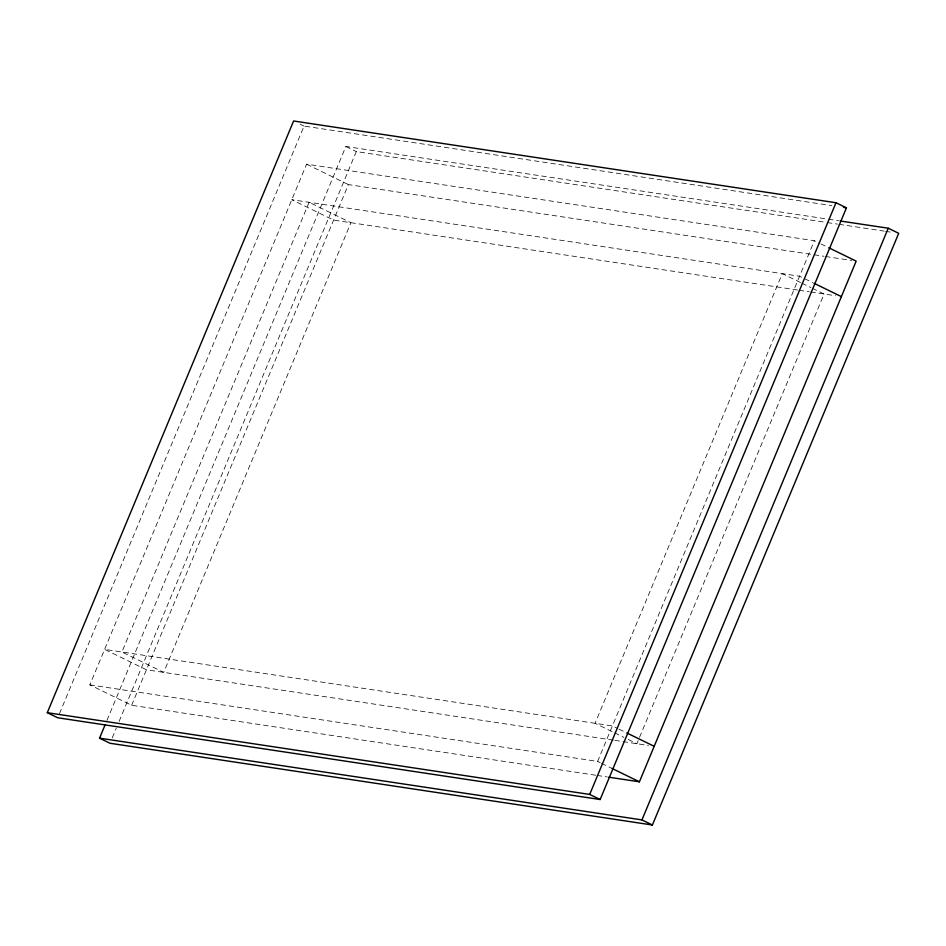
<?xml version="1.0" encoding="UTF-8"?>
<svg xmlns="http://www.w3.org/2000/svg" width="946" height="946" viewBox="0 0 946 946"><rect width="100%" height="100%" fill="white"/><g stroke="black" fill="none" stroke-linecap="round" stroke-linejoin="round"><path stroke-width="0.71" stroke-dasharray="4.73 3.55" d="M59.456 713.686L304.044 126.09L831.865 205.637M595.649 775.212L131.648 705.278L89.835 684.88L306.587 164.19L814.352 240.722L819.579 243.276M106.933 720.438L345.858 146.476L827.005 218.999M112.278 737.809L116.252 728.266M119.09 721.455L356.299 151.573L825.799 222.334M131.648 705.278L348.388 184.588L824.061 256.283M89.835 684.88L597.612 761.412L814.352 240.722M828.471 219.212L838.676 220.749M827.253 222.558L837.458 224.096M838.925 224.308L884.12 231.12M885.574 231.344L892.87 232.444M825.515 256.496L851.778 260.457M797.608 290.02L333.607 220.087L291.806 199.701L799.583 276.232L812.638 282.594M799.063 290.245L809.279 291.782M810.746 291.995L835.614 295.743M613.339 740.15L146.417 669.768L104.616 649.382L612.393 725.913L617.62 728.455M614.805 740.363L648.424 745.436M597.103 775.424L607.32 776.962M820.892 243.914L827.419 247.095M800.553 282.535L782.271 273.619L595.081 723.3L613.375 732.228M801.865 283.173L811.006 287.631M812.318 288.27L824.072 294.005L636.883 743.698L625.129 737.963M300.13 124.174L304.044 126.09M345.858 146.476L356.299 151.573M306.587 164.19L348.388 184.588M618.921 729.094L625.46 732.287M614.675 732.866L623.828 737.324M597.612 761.412L600.225 762.689M601.538 763.327L611.991 768.424M309.117 202.302L121.928 651.995L163.729 672.381L350.919 222.7L309.117 202.302"/><path stroke-width="1.42" d="M47.3 712.681L293.603 120.993L835.992 202.74L846.445 207.836L600.142 799.524L57.753 717.778L47.3 712.681L589.701 794.427L600.142 799.524M840.131 220.974L888.247 228.223L898.7 233.319L652.397 825.007L110.008 743.26L99.555 738.164L105.231 724.53M589.701 794.427L835.992 202.74M608.775 777.186L639.413 781.81L856.165 261.12L828.731 247.734M99.555 738.164L641.956 819.91L888.247 228.223M843.525 207.399L846.445 207.836M813.95 283.232L841.384 296.618M626.76 732.925L654.194 746.299M611.991 768.424L639.413 781.81M641.956 819.91L652.397 825.007"/></g></svg>
